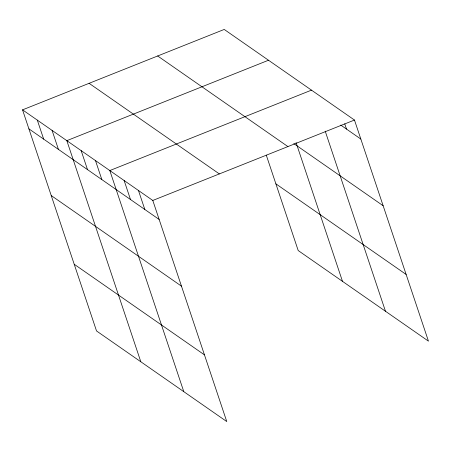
<?xml version="1.0" encoding="UTF-8"?>
<svg xmlns="http://www.w3.org/2000/svg" width="451" height="451" viewBox="0 0 451 451"><rect width="100%" height="100%" fill="white"/><g stroke="black" fill="none" stroke-linecap="round" stroke-linejoin="round"><path stroke-width="0.68" d="M22.55 109.852L152.793 200.453L226.774 421.561L96.531 330.955L22.55 109.852L224.226 29.439L354.469 120.045L428.45 341.148L298.207 250.547L266.293 155.167M268.508 60.242L66.833 140.656L140.813 361.764M311.489 90.144L109.813 170.557L183.794 391.66M152.793 200.453L354.469 120.045M340.77 125.096L360.828 139.049M293.776 143.57L383.141 205.741M157.67 55.975L287.918 146.581M275.888 183.85L406.137 274.456M89.101 83.317L219.349 173.917M28.909 128.856L159.152 219.457M51.222 195.548L181.471 286.154M74.218 264.263L204.461 354.869M344.744 123.839L346.498 129.082M325.21 131.156L385.47 311.252M296.065 142.606L342.489 281.351M138.468 190.491L144.827 209.495M124.143 180.524L130.497 199.528M95.488 160.59L101.847 179.594M81.157 150.623L87.517 169.627M52.074 130.39L58.433 149.394M37.309 120.118L43.668 139.122"/></g></svg>
